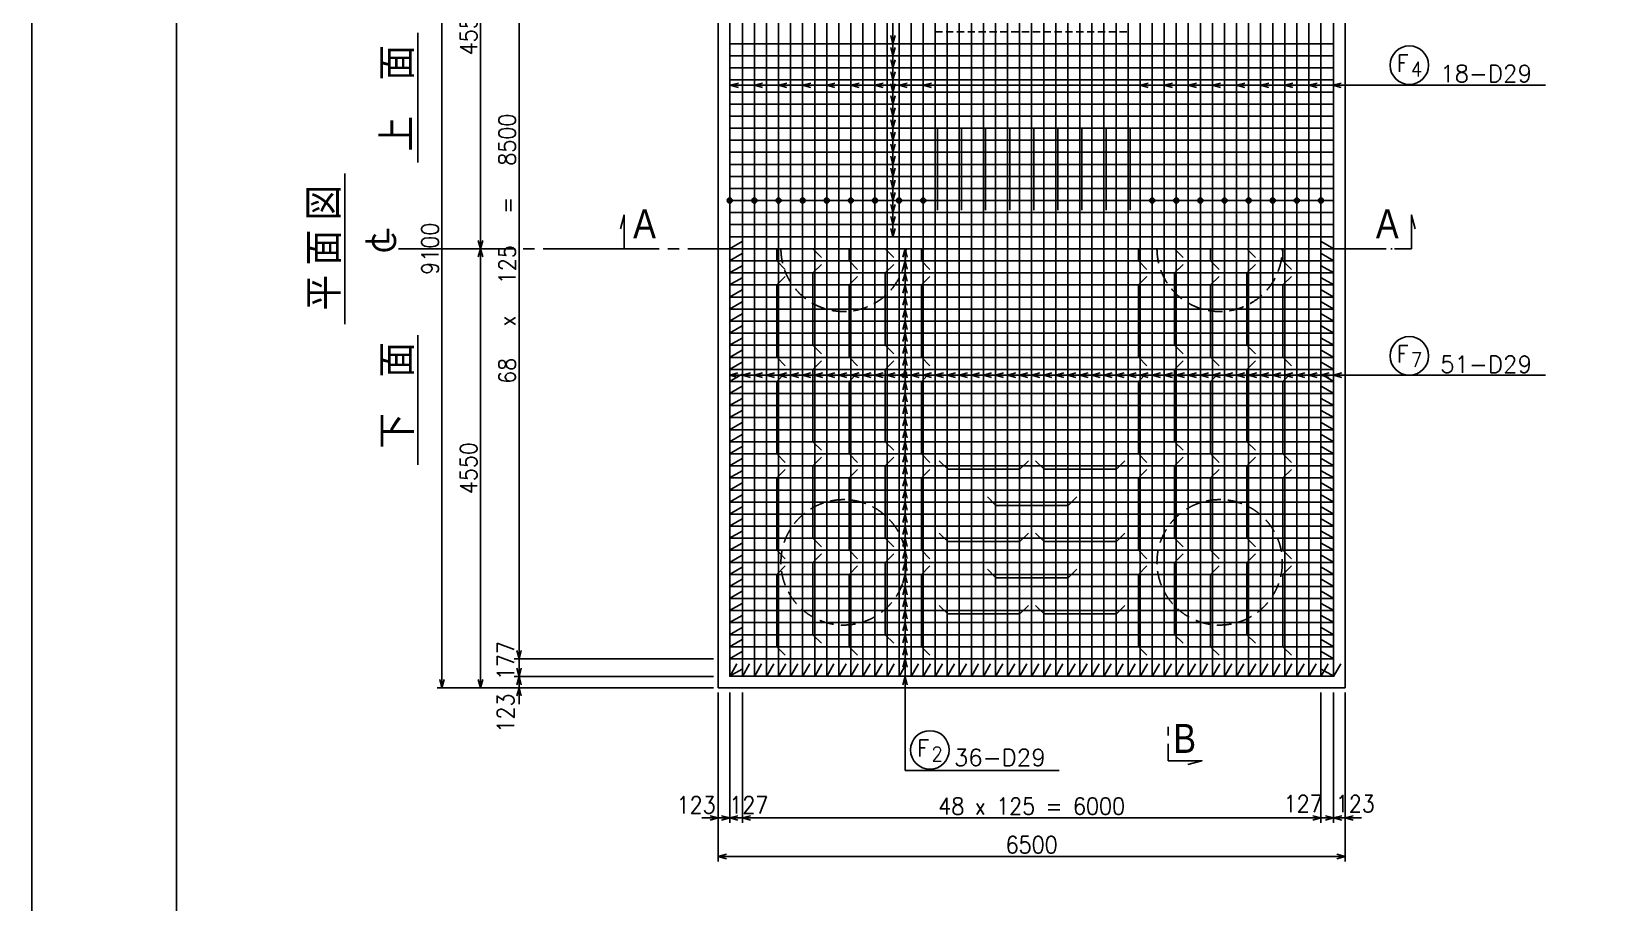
# Model space of a CAD drawing. Extents: x -859 to 41191, y 51716 to 81416.
# Drawn here: x -859 to 15574, y 64629 to 73653 of the extents above; entities that cross this region are included whole.
import ezdxf
from ezdxf.enums import TextEntityAlignment as Align

# ---------------------------------------------------------------- set-up
doc = ezdxf.new("R2010")
doc.units = 0
doc.header["$LTSCALE"] = 300
doc.header["$MEASUREMENT"] = 0
for name, pattern in [('DASHED2', [0.375, 0.25, -0.125]), ('HIDDEN', [0.375, 0.25, -0.125]), ('TEN1SEN1', [25, 20, -1.5, 2, -1.5])]:
    doc.linetypes.add(name, pattern=pattern)
doc.layers.get('0').update_dxf_attribs({"linetype": 'CONTINUOUS'})
doc.layers.get('DEFPOINTS').update_dxf_attribs({"linetype": 'CONTINUOUS'})
for name, color, linetype in [('丸ポチ', 2, 'CONTINUOUS'), ('基礎鉄筋横', 2, 'CONTINUOUS'), ('基礎鉄筋縦', 2, 'CONTINUOUS'), ('寸法', 1, 'CONTINUOUS'), ('引き出し横', 1, 'CONTINUOUS'), ('引き出し縦', 1, 'CONTINUOUS'), ('枠', 7, 'CONTINUOUS'), ('構造', 3, 'CONTINUOUS'), ('肋筋-1', 3, 'CONTINUOUS'), ('肋筋-2', 3, 'CONTINUOUS'), ('記号-1', 2, 'CONTINUOUS')]:
    doc.layers.add(name, color=color, linetype=linetype)
doc.styles.add('MS明朝', font='MS PMincho.ttf')
doc.styles.add('romans', font='ROMANS.shx', dxfattribs={"width": 0.9, "bigfont": 'EXTFONT.shx'})
doc.styles.get("Standard").update_dxf_attribs({"font": 'romans.shx', "bigfont": 'extfont.shx'})
doc.styles.add('ｽﾀｲﾙ1', font='ROMANS.shx', dxfattribs={"bigfont": 'EXTFONT.shx'})
doc.dimstyles.new('ST-50', dxfattribs={"dimscale": 50, "dimtxt": 3.5, "dimasz": 1.7, "dimexe": 1, "dimexo": 1, "dimgap": 1, "dimtad": 0, "dimdec": 0, "dimzin": 0, "dimdsep": 46, "dimtxsty": 'romans', "dimblk": 'OPEN30', "dimcen": 1, "dimdle": 3, "dimclrd": 1, "dimclre": 1, "dimclrt": 3, "dimaunit": 1, "dimadec": 0, "dimazin": 0, "dimtfac": 1, "dimtdec": 0, "dimtmove": 2, "dimatfit": 3, "dimldrblk": 'OPEN30', "dimfxl": 0, "dimtvp": 0.7, "dimtolj": 1, "dimtzin": 0, "dimarcsym": 0})
doc.dimstyles.new('矢', dxfattribs={"dimscale": 50, "dimtxt": 3.5, "dimasz": 1.7, "dimexe": 1, "dimexo": 0.7, "dimgap": 0.09, "dimtad": 0, "dimdec": 0, "dimzin": 0, "dimdsep": 46, "dimtxsty": 'romans', "dimblk": 'OPEN30', "dimcen": 1, "dimdle": 1, "dimclrd": 1, "dimclre": 1, "dimclrt": 3, "dimaunit": 1, "dimadec": 0, "dimazin": 0, "dimtfac": 1, "dimtdec": 0, "dimtix": 1, "dimtmove": 2, "dimatfit": 3, "dimldrblk": 'OPEN30', "dimfxl": 0, "dimtvp": 0.7, "dimtolj": 1, "dimtzin": 0, "dimarcsym": 0})

# ---------------------------------------------------------------- blocks, each defined once
blk = doc.blocks.new('_Open30')
at = {"color": 0, "lineweight": -2}
for p, q in [((-1, 0.27), (0, 0)), ((0, 0), (-1, -0.27)), ((0, 0), (-1, 0))]:
    blk.add_line(p, q, dxfattribs=at)
blk = doc.blocks.new('*D21')
at = {"layer": 'DEFPOINTS', "color": 0, "linetype": 'Continuous'}
for p in [(4195, 75653), (6261, 75653), (6261, 67153)]:
    blk.add_point(p, dxfattribs=at)
at = {"layer": '寸法', "color": 1, "linetype": 'Continuous', "lineweight": -2}
for p, q in [((6211, 75653), (4145, 75653)), ((4195, 67238), (4195, 75568)), ((6211, 67153), (4145, 67153))]:
    blk.add_line(p, q, dxfattribs=at)
at = {"layer": '寸法', "color": 1, "linetype": 'Continuous', "lineweight": -2, "xscale": 85, "yscale": 85, "zscale": 85}
for p, rotation in [((4195, 75653), 90), ((4195, 67153), 270)]:
    blk.add_blockref('_Open30', p, dxfattribs=dict(at, rotation=rotation))
at = {"layer": '寸法', "color": 3, "linetype": 'Continuous', "insert": (4072, 71403), "char_height": 175, "attachment_point": 5, "rotation": 90, "style": 'romans'}
blk.add_mtext('\\A1;68   x   125   =   8500', dxfattribs=at)
blk = doc.blocks.new('*D20')
at = {"layer": 'DEFPOINTS', "color": 0, "linetype": 'Continuous'}
for p in [(3795, 75953), (6261, 75953), (3795, 71403)]:
    blk.add_point(p, dxfattribs=at)
at = {"layer": '寸法', "color": 1, "linetype": 'Continuous', "lineweight": -2}
for p, q in [((6211, 75953), (3745, 75953)), ((3795, 71488), (3795, 75868))]:
    blk.add_line(p, q, dxfattribs=at)
at = {"layer": '寸法', "color": 1, "linetype": 'Continuous', "lineweight": -2, "xscale": 85, "yscale": 85, "zscale": 85}
for p, rotation in [((3795, 75953), 90), ((3795, 71403), 270)]:
    blk.add_blockref('_Open30', p, dxfattribs=dict(at, rotation=rotation))
at = {"layer": '寸法', "color": 3, "linetype": 'Continuous', "insert": (3672, 73678), "char_height": 175, "attachment_point": 5, "rotation": 90, "style": 'romans'}
blk.add_mtext('\\A1;4550', dxfattribs=at)
blk = doc.blocks.new('*D23')
at = {"layer": 'DEFPOINTS', "color": 0, "linetype": 'Continuous'}
for p in [(4195, 67153), (6211, 67153), (6211, 66969)]:
    blk.add_point(p, dxfattribs=at)
at = {"layer": '寸法', "color": 1, "linetype": 'Continuous', "lineweight": -2}
for p, q in [((4195, 67238), (4195, 67323)), ((6161, 67153), (4145, 67153)), ((4195, 66969), (4195, 67153)), ((6161, 66969), (4145, 66969)), ((4195, 66884), (4195, 66799))]:
    blk.add_line(p, q, dxfattribs=at)
at = {"layer": '寸法', "color": 1, "linetype": 'Continuous', "lineweight": -2, "xscale": 85, "yscale": 85, "zscale": 85}
for p, rotation in [((4195, 67153), 270), ((4195, 66969), 90)]:
    blk.add_blockref('_Open30', p, dxfattribs=dict(at, rotation=rotation))
at = {"layer": '寸法', "color": 3, "linetype": 'Continuous', "insert": (4055, 67134), "char_height": 175, "attachment_point": 5, "rotation": 90, "style": 'romans'}
blk.add_mtext('\\A1;177', dxfattribs=at)
blk = doc.blocks.new('*D22')
at = {"layer": 'DEFPOINTS', "color": 0, "linetype": 'Continuous'}
for p in [(4195, 66969), (6261, 66969), (6261, 66853)]:
    blk.add_point(p, dxfattribs=at)
at = {"layer": '寸法', "color": 1, "linetype": 'Continuous', "lineweight": -2}
for p, q in [((4195, 67054), (4195, 67139)), ((6211, 66969), (4145, 66969)), ((4195, 66853), (4195, 66969)), ((6211, 66853), (4145, 66853)), ((4195, 66768), (4195, 66683))]:
    blk.add_line(p, q, dxfattribs=at)
at = {"layer": '寸法', "color": 1, "linetype": 'Continuous', "lineweight": -2, "xscale": 85, "yscale": 85, "zscale": 85}
for p, rotation in [((4195, 66969), 270), ((4195, 66853), 90)]:
    blk.add_blockref('_Open30', p, dxfattribs=dict(at, rotation=rotation))
at = {"layer": '寸法', "color": 3, "linetype": 'Continuous', "insert": (4055, 66590), "char_height": 175, "attachment_point": 5, "rotation": 90, "style": 'romans'}
blk.add_mtext('\\A1;123', dxfattribs=at)
blk = doc.blocks.new('*D31')
at = {"layer": 'DEFPOINTS', "color": 0, "linetype": 'Continuous'}
for p in [(3395, 75953), (6261, 75953), (6261, 66853)]:
    blk.add_point(p, dxfattribs=at)
at = {"layer": '寸法', "color": 1, "linetype": 'Continuous', "lineweight": -2}
for p, q in [((6211, 75953), (3345, 75953)), ((3395, 66938), (3395, 75868)), ((6211, 66853), (3345, 66853))]:
    blk.add_line(p, q, dxfattribs=at)
at = {"layer": '寸法', "color": 1, "linetype": 'Continuous', "lineweight": -2, "xscale": 85, "yscale": 85, "zscale": 85}
for p, rotation in [((3395, 75953), 90), ((3395, 66853), 270)]:
    blk.add_blockref('_Open30', p, dxfattribs=dict(at, rotation=rotation))
at = {"layer": '寸法', "color": 3, "linetype": 'Continuous', "insert": (3272, 71403), "char_height": 175, "attachment_point": 5, "rotation": 90, "style": 'romans'}
blk.add_mtext('\\A1;9100', dxfattribs=at)
blk = doc.blocks.new('*D32')
at = {"layer": 'DEFPOINTS', "color": 0, "linetype": 'Continuous'}
for p in [(3795, 71403), (3795, 66853), (6261, 66853)]:
    blk.add_point(p, dxfattribs=at)
at = {"layer": '寸法', "color": 1, "linetype": 'Continuous', "lineweight": -2}
for p, q in [((3795, 71318), (3795, 66938)), ((6211, 66853), (3745, 66853))]:
    blk.add_line(p, q, dxfattribs=at)
at = {"layer": '寸法', "color": 1, "linetype": 'Continuous', "lineweight": -2, "xscale": 85, "yscale": 85, "zscale": 85}
for p, rotation in [((3795, 71403), 90), ((3795, 66853), 270)]:
    blk.add_blockref('_Open30', p, dxfattribs=dict(at, rotation=rotation))
at = {"layer": '寸法', "color": 3, "linetype": 'Continuous', "insert": (3672, 69128), "char_height": 175, "attachment_point": 5, "rotation": 90, "style": 'romans'}
blk.add_mtext('\\A1;4550', dxfattribs=at)
blk = doc.blocks.new('*D34')
at = {"layer": 'DEFPOINTS', "color": 0, "linetype": 'Continuous'}
for p in [(6261, 66853), (12761, 66853), (12761, 65103)]:
    blk.add_point(p, dxfattribs=at)
at = {"layer": '寸法', "color": 1, "linetype": 'Continuous', "lineweight": -2}
for p, q in [((6261, 66803), (6261, 65053)), ((12761, 66803), (12761, 65053)), ((6346, 65103), (12676, 65103))]:
    blk.add_line(p, q, dxfattribs=at)
at = {"layer": '寸法', "color": 1, "linetype": 'Continuous', "lineweight": -2, "xscale": 85, "yscale": 85, "zscale": 85, "rotation": 180}
blk.add_blockref('_Open30', (6261, 65103), dxfattribs=at)
at = {"layer": '寸法', "color": 1, "linetype": 'Continuous', "lineweight": -2, "xscale": 85, "yscale": 85, "zscale": 85}
blk.add_blockref('_Open30', (12761, 65103), dxfattribs=at)
at = {"layer": '寸法', "color": 3, "linetype": 'Continuous', "insert": (9511, 65225), "char_height": 175, "attachment_point": 5, "style": 'romans'}
blk.add_mtext('\\A1;6500', dxfattribs=at)
blk = doc.blocks.new('*D33')
at = {"layer": 'DEFPOINTS', "color": 0, "linetype": 'Continuous'}
for p in [(6511, 66853), (12511, 66853), (12511, 65503)]:
    blk.add_point(p, dxfattribs=at)
at = {"layer": '寸法', "color": 1, "linetype": 'Continuous', "lineweight": -2}
for p, q in [((6511, 66803), (6511, 65453)), ((12511, 66803), (12511, 65453)), ((6596, 65503), (12426, 65503))]:
    blk.add_line(p, q, dxfattribs=at)
at = {"layer": '寸法', "color": 1, "linetype": 'Continuous', "lineweight": -2, "xscale": 85, "yscale": 85, "zscale": 85, "rotation": 180}
blk.add_blockref('_Open30', (6511, 65503), dxfattribs=at)
at = {"layer": '寸法', "color": 1, "linetype": 'Continuous', "lineweight": -2, "xscale": 85, "yscale": 85, "zscale": 85}
blk.add_blockref('_Open30', (12511, 65503), dxfattribs=at)
at = {"layer": '寸法', "color": 3, "linetype": 'Continuous', "insert": (9511, 65625), "char_height": 175, "attachment_point": 5, "style": 'romans'}
blk.add_mtext('\\A1;48 x 125 = 6000', dxfattribs=at)
blk = doc.blocks.new('*D36')
at = {"layer": 'DEFPOINTS', "color": 0, "linetype": 'Continuous'}
for p in [(6261, 66853), (6380, 66853), (6380, 65503)]:
    blk.add_point(p, dxfattribs=at)
at = {"layer": '寸法', "color": 1, "linetype": 'Continuous', "lineweight": -2}
for p, q in [((6261, 66803), (6261, 65453)), ((6380, 66803), (6380, 65453)), ((6176, 65503), (6091, 65503)), ((6261, 65503), (6380, 65503)), ((6465, 65503), (6550, 65503))]:
    blk.add_line(p, q, dxfattribs=at)
at = {"layer": '寸法', "color": 1, "linetype": 'Continuous', "lineweight": -2, "xscale": 85, "yscale": 85, "zscale": 85}
blk.add_blockref('_Open30', (6261, 65503), dxfattribs=at)
at = {"layer": '寸法', "color": 1, "linetype": 'Continuous', "lineweight": -2, "xscale": 85, "yscale": 85, "zscale": 85, "rotation": 180}
blk.add_blockref('_Open30', (6380, 65503), dxfattribs=at)
at = {"layer": '寸法', "color": 3, "linetype": 'Continuous', "insert": (6031, 65638), "char_height": 175, "attachment_point": 5, "style": 'romans'}
blk.add_mtext('\\A1;123', dxfattribs=at)
blk = doc.blocks.new('*D35')
at = {"layer": 'DEFPOINTS', "color": 0, "linetype": 'Continuous'}
for p in [(6380, 66853), (6511, 66853), (6511, 65503)]:
    blk.add_point(p, dxfattribs=at)
at = {"layer": '寸法', "color": 1, "linetype": 'Continuous', "lineweight": -2}
for p, q in [((6380, 66803), (6380, 65453)), ((6511, 66803), (6511, 65453)), ((6295, 65503), (6210, 65503)), ((6380, 65503), (6511, 65503)), ((6596, 65503), (6681, 65503))]:
    blk.add_line(p, q, dxfattribs=at)
at = {"layer": '寸法', "color": 1, "linetype": 'Continuous', "lineweight": -2, "xscale": 85, "yscale": 85, "zscale": 85}
blk.add_blockref('_Open30', (6380, 65503), dxfattribs=at)
at = {"layer": '寸法', "color": 1, "linetype": 'Continuous', "lineweight": -2, "xscale": 85, "yscale": 85, "zscale": 85, "rotation": 180}
blk.add_blockref('_Open30', (6511, 65503), dxfattribs=at)
at = {"layer": '寸法', "color": 3, "linetype": 'Continuous', "insert": (6578, 65638), "char_height": 175, "attachment_point": 5, "style": 'romans'}
blk.add_mtext('\\A1;127', dxfattribs=at)
blk = doc.blocks.new('*D38')
at = {"layer": 'DEFPOINTS', "color": 0, "linetype": 'Continuous'}
for p in [(12511, 66853), (12642, 66853), (12642, 65503)]:
    blk.add_point(p, dxfattribs=at)
at = {"layer": '寸法', "color": 1, "linetype": 'Continuous', "lineweight": -2}
for p, q in [((12511, 66803), (12511, 65453)), ((12642, 66803), (12642, 65453)), ((12426, 65503), (12341, 65503)), ((12511, 65503), (12642, 65503)), ((12727, 65503), (12812, 65503))]:
    blk.add_line(p, q, dxfattribs=at)
at = {"layer": '寸法', "color": 1, "linetype": 'Continuous', "lineweight": -2, "xscale": 85, "yscale": 85, "zscale": 85}
blk.add_blockref('_Open30', (12511, 65503), dxfattribs=at)
at = {"layer": '寸法', "color": 1, "linetype": 'Continuous', "lineweight": -2, "xscale": 85, "yscale": 85, "zscale": 85, "rotation": 180}
blk.add_blockref('_Open30', (12642, 65503), dxfattribs=at)
at = {"layer": '寸法', "color": 3, "linetype": 'Continuous', "insert": (12327, 65650), "char_height": 175, "attachment_point": 5, "style": 'romans'}
blk.add_mtext('\\A1;127', dxfattribs=at)
blk = doc.blocks.new('*D37')
at = {"layer": 'DEFPOINTS', "color": 0, "linetype": 'Continuous'}
for p in [(12642, 66853), (12761, 66853), (12761, 65503)]:
    blk.add_point(p, dxfattribs=at)
at = {"layer": '寸法', "color": 1, "linetype": 'Continuous', "lineweight": -2}
for p, q in [((12642, 66803), (12642, 65453)), ((12761, 66803), (12761, 65453)), ((12557, 65503), (12472, 65503)), ((12642, 65503), (12761, 65503)), ((12846, 65503), (12931, 65503))]:
    blk.add_line(p, q, dxfattribs=at)
at = {"layer": '寸法', "color": 1, "linetype": 'Continuous', "lineweight": -2, "xscale": 85, "yscale": 85, "zscale": 85}
blk.add_blockref('_Open30', (12642, 65503), dxfattribs=at)
at = {"layer": '寸法', "color": 1, "linetype": 'Continuous', "lineweight": -2, "xscale": 85, "yscale": 85, "zscale": 85, "rotation": 180}
blk.add_blockref('_Open30', (12761, 65503), dxfattribs=at)
at = {"layer": '寸法', "color": 3, "linetype": 'Continuous', "insert": (12867, 65650), "char_height": 175, "attachment_point": 5, "style": 'romans'}
blk.add_mtext('\\A1;123', dxfattribs=at)

msp = doc.modelspace()

# ---------------------------------------------------------------- linework, layer by layer
at = {"layer": '丸ポチ', "linetype": 'Continuous'}
for centre, radius in [((6379.9, 71902.5), 26), ((6379.9, 71902.5), 13), ((6635.9, 71902.5), 26), ((6635.9, 71902.5), 13), ((6885.9, 71902.5), 26), ((6885.9, 71902.5), 13), ((7135.9, 71902.5), 26), ((7135.9, 71902.5), 13), ((7385.9, 71902.5), 26), ((7385.9, 71902.5), 13), ((7635.9, 71902.5), 26), ((7635.9, 71902.5), 13), ((7885.9, 71902.5), 26), ((7885.9, 71902.5), 13), ((8135.9, 71902.5), 26), ((8135.9, 71902.5), 13), ((8385.9, 71902.5), 26), ((8385.9, 71902.5), 13), ((10760.9, 71902.5), 26), ((10760.9, 71902.5), 13), ((11010.9, 71902.5), 26), ((11010.9, 71902.5), 13), ((11260.9, 71902.5), 26), ((11260.9, 71902.5), 13), ((11510.9, 71902.5), 26), ((11510.9, 71902.5), 13), ((11760.9, 71902.5), 26), ((11760.9, 71902.5), 13), ((12010.9, 71902.5), 26), ((12010.9, 71902.5), 13), ((12260.9, 71902.5), 26), ((12260.9, 71902.5), 13), ((12510.9, 71902.5), 26), ((12510.9, 71902.5), 13)]:
    msp.add_circle(centre, radius, dxfattribs=at)
at = {"layer": '基礎鉄筋横', "linetype": 'Continuous'}
for p, q in [((6373.6, 73527.7), (12644, 73527.7)), ((6373.6, 73402.7), (12644, 73402.7)), ((6373.6, 73277.7), (12644, 73277.7)), ((6373.6, 73152.7), (12644, 73152.7)), ((6373.6, 73027.7), (12644, 73027.7)), ((6373.6, 72902.7), (12644, 72902.7)), ((6373.6, 72777.7), (12644, 72777.7)), ((6373.6, 72652.7), (12644, 72652.7)), ((6373.6, 72527.7), (12644, 72527.7)), ((6373.6, 72402.7), (12644, 72402.7)), ((6373.6, 72277.7), (12644, 72277.7)), ((6373.6, 72152.7), (12644, 72152.7)), ((6373.6, 72027.7), (12644, 72027.7)), ((6373.6, 71902.7), (12644, 71902.7)), ((6373.6, 71777.7), (12644, 71777.7)), ((6373.6, 71652.7), (12644, 71652.7)), ((6373.6, 71527.7), (12644, 71527.7)), ((6377.7, 71402.3), (6507.6, 71477.3)), ((6377.7, 71402.3), (12644, 71402.3)), ((6377.7, 71277.3), (6507.6, 71352.3)), ((12644, 71402.3), (12514.1, 71477.3)), ((12644, 71277.3), (12514.1, 71352.3)), ((6377.7, 71277.3), (12644, 71277.3)), ((6377.7, 71152.3), (6507.6, 71227.3)), ((12644, 71152.3), (12514.1, 71227.3)), ((6377.7, 71152.3), (12644, 71152.3)), ((6377.7, 71027.3), (6507.6, 71102.3)), ((6377.7, 71027.3), (12644, 71027.3)), ((12644, 71027.3), (12514.1, 71102.3)), ((6377.7, 70902.3), (6507.6, 70977.3)), ((6377.7, 70902.3), (12644, 70902.3)), ((6377.7, 70777.3), (6507.6, 70852.3)), ((12644, 70902.3), (12514.1, 70977.3)), ((12644, 70777.3), (12514.1, 70852.3)), ((6377.7, 70777.3), (12644, 70777.3)), ((6377.7, 70652.3), (6507.6, 70727.3)), ((12644, 70652.3), (12514.1, 70727.3)), ((6377.7, 70652.3), (12644, 70652.3)), ((6377.7, 70527.3), (6507.6, 70602.3)), ((6377.7, 70527.3), (12644, 70527.3)), ((12644, 70527.3), (12514.1, 70602.3)), ((6377.7, 70402.3), (6507.6, 70477.3)), ((6377.7, 70402.3), (12644, 70402.3)), ((6377.7, 70277.3), (6507.6, 70352.3)), ((12644, 70402.3), (12514.1, 70477.3)), ((12644, 70277.3), (12514.1, 70352.3)), ((6377.7, 70277.3), (12644, 70277.3)), ((6377.7, 70152.3), (6507.6, 70227.3)), ((12644, 70152.3), (12514.1, 70227.3)), ((6377.7, 70152.3), (12644, 70152.3)), ((6377.7, 70027.3), (6507.6, 70102.3)), ((6377.7, 70027.3), (12644, 70027.3)), ((12644, 70027.3), (12514.1, 70102.3)), ((6377.7, 69902.3), (6507.6, 69977.3)), ((6377.7, 69902.3), (12644, 69902.3)), ((6377.7, 69777.3), (6507.6, 69852.3)), ((12644, 69902.3), (12514.1, 69977.3)), ((12644, 69777.3), (12514.1, 69852.3)), ((6377.7, 69777.3), (12644, 69777.3)), ((6377.7, 69652.3), (6507.6, 69727.3)), ((12644, 69652.3), (12514.1, 69727.3)), ((6377.7, 69652.3), (12644, 69652.3)), ((6377.7, 69527.3), (6507.6, 69602.3)), ((6377.7, 69527.3), (12644, 69527.3)), ((12644, 69527.3), (12514.1, 69602.3)), ((6377.7, 69402.3), (6507.6, 69477.3)), ((6377.7, 69402.3), (12644, 69402.3)), ((6377.7, 69277.3), (6507.6, 69352.3)), ((12644, 69402.3), (12514.1, 69477.3)), ((12644, 69277.3), (12514.1, 69352.3)), ((6377.7, 69277.3), (12644, 69277.3)), ((6377.7, 69152.3), (6507.6, 69227.3)), ((12644, 69152.3), (12514.1, 69227.3)), ((6377.7, 69152.3), (12644, 69152.3)), ((6377.7, 69027.3), (6507.6, 69102.3)), ((6377.7, 69027.3), (12644, 69027.3)), ((12644, 69027.3), (12514.1, 69102.3)), ((6377.7, 68902.3), (6507.6, 68977.3)), ((6377.7, 68902.3), (12644, 68902.3)), ((12644, 68902.3), (12514.1, 68977.3)), ((6377.7, 68777.3), (6507.6, 68852.3)), ((6377.7, 68777.3), (12644, 68777.3)), ((6377.7, 68652.3), (6507.6, 68727.3)), ((12644, 68777.3), (12514.1, 68852.3)), ((12644, 68652.3), (12514.1, 68727.3)), ((6377.7, 68652.3), (12644, 68652.3)), ((6377.7, 68527.3), (6507.6, 68602.3)), ((12644, 68527.3), (12514.1, 68602.3)), ((6377.7, 68527.3), (12644, 68527.3)), ((6377.7, 68402.3), (6507.6, 68477.3)), ((6377.7, 68402.3), (12644, 68402.3)), ((12644, 68402.3), (12514.1, 68477.3)), ((6377.7, 68277.3), (6507.6, 68352.3)), ((6377.7, 68277.3), (12644, 68277.3)), ((6377.7, 68152.3), (6507.6, 68227.3)), ((12644, 68277.3), (12514.1, 68352.3)), ((12644, 68152.3), (12514.1, 68227.3)), ((6377.7, 68152.3), (12644, 68152.3)), ((6377.7, 68027.3), (6507.6, 68102.3)), ((12644, 68027.3), (12514.1, 68102.3)), ((6377.7, 68027.3), (12644, 68027.3)), ((6377.7, 67902.3), (6507.6, 67977.3)), ((6377.7, 67902.3), (12644, 67902.3)), ((12644, 67902.3), (12514.1, 67977.3)), ((6377.7, 67777.3), (6507.6, 67852.3)), ((6377.7, 67777.3), (12644, 67777.3)), ((6377.7, 67652.3), (6507.6, 67727.3)), ((12644, 67777.3), (12514.1, 67852.3)), ((12644, 67652.3), (12514.1, 67727.3)), ((6377.7, 67652.3), (12644, 67652.3)), ((6377.7, 67527.3), (6507.6, 67602.3)), ((12644, 67527.3), (12514.1, 67602.3)), ((6377.7, 67527.3), (12644, 67527.3)), ((6377.7, 67402.3), (6507.6, 67477.3)), ((6377.7, 67402.3), (12644, 67402.3)), ((12644, 67402.3), (12514.1, 67477.3)), ((6377.7, 67277.3), (6507.6, 67352.3)), ((6377.7, 67277.3), (12644, 67277.3)), ((6377.7, 67152.3), (6507.6, 67227.3)), ((12644, 67277.3), (12514.1, 67352.3)), ((12644, 67152.3), (12514.1, 67227.3)), ((6377.7, 67152.3), (12644, 67152.3)), ((6377.7, 66971.3), (6507.6, 67046.3)), ((6377.7, 66971.3), (12644, 66971.3)), ((12644, 66971.3), (12514.1, 67046.3))]:
    msp.add_line(p, q, dxfattribs=at)
at = {"layer": '基礎鉄筋縦', "linetype": 'Continuous'}
for p, q in [((6379.7, 66969.3), (6379.7, 75839.7)), ((6510.7, 66969.3), (6510.7, 75839.7)), ((6635.7, 66969.3), (6635.7, 75839.7)), ((6760.7, 66969.3), (6760.7, 75839.7)), ((6885.7, 66969.3), (6885.7, 75839.7)), ((7010.7, 66969.3), (7010.7, 75839.7)), ((7135.7, 66969.3), (7135.7, 75839.7)), ((7260.7, 66969.3), (7260.7, 75839.7)), ((7385.7, 66969.3), (7385.7, 75839.7)), ((7510.7, 66969.3), (7510.7, 75839.7)), ((7635.7, 66969.3), (7635.7, 75839.7)), ((7760.7, 66969.3), (7760.7, 75839.7)), ((7885.7, 66969.3), (7885.7, 75839.7)), ((8010.7, 66969.3), (8010.7, 75839.7)), ((8135.7, 66969.3), (8135.7, 75839.7)), ((8260.7, 66969.3), (8260.7, 75839.7)), ((8385.7, 66969.3), (8385.7, 75839.7)), ((8510.7, 66969.3), (8510.7, 75839.7)), ((8635.7, 66969.3), (8635.7, 75839.7)), ((8760.7, 66969.3), (8760.7, 75839.7)), ((8885.7, 66969.3), (8885.7, 75839.7)), ((9010.7, 66969.3), (9010.7, 75839.7)), ((9135.7, 66969.3), (9135.7, 75839.7)), ((9260.7, 66969.3), (9260.7, 75839.7)), ((9385.7, 66969.3), (9385.7, 75839.7)), ((9510.7, 66969.3), (9510.7, 75839.7)), ((9635.7, 66969.3), (9635.7, 75839.7)), ((9760.7, 66969.3), (9760.7, 75839.7)), ((9885.7, 66969.3), (9885.7, 75839.7)), ((10010.7, 66969.3), (10010.7, 75839.7)), ((10135.7, 66969.3), (10135.7, 75839.7)), ((10260.7, 66969.3), (10260.7, 75839.7)), ((10385.7, 66969.3), (10385.7, 75839.7)), ((10510.7, 66969.3), (10510.7, 75839.7)), ((10635.7, 66969.3), (10635.7, 75839.7)), ((10760.7, 66969.3), (10760.7, 75839.7)), ((10885.7, 66969.3), (10885.7, 75839.7)), ((11010.7, 66969.3), (11010.7, 75839.7)), ((11135.7, 66969.3), (11135.7, 75839.7)), ((11260.7, 66969.3), (11260.7, 75839.7)), ((11385.7, 66969.3), (11385.7, 75839.7)), ((11510.7, 66969.3), (11510.7, 75839.7)), ((11635.7, 66969.3), (11635.7, 75839.7)), ((11760.7, 66969.3), (11760.7, 75839.7)), ((11885.7, 66969.3), (11885.7, 75839.7)), ((12010.7, 66969.3), (12010.7, 75839.7)), ((12135.7, 66969.3), (12135.7, 75839.7)), ((12260.7, 66969.3), (12260.7, 75839.7)), ((12385.7, 66969.3), (12385.7, 75839.7)), ((12510.7, 66969.3), (12510.7, 75839.7)), ((12641.7, 66969.3), (12641.7, 75839.7)), ((8532.9, 71802.6), (8532.9, 72652.6)), ((8782.9, 71802.6), (8782.9, 72652.6)), ((9032.9, 71802.6), (9032.9, 72652.6)), ((9282.9, 71802.6), (9282.9, 72652.6)), ((9532.9, 71802.6), (9532.9, 72652.6)), ((9782.9, 71802.6), (9782.9, 72652.6)), ((10032.9, 71802.6), (10032.9, 72652.6)), ((10282.9, 71802.6), (10282.9, 72652.6)), ((10532.9, 71802.6), (10532.9, 72652.6)), ((6379.7, 66969.3), (6454.7, 67099.2)), ((6510.7, 66969.3), (6585.7, 67099.2)), ((6635.7, 66969.3), (6710.7, 67099.2)), ((6760.7, 66969.3), (6835.7, 67099.2)), ((6885.7, 66969.3), (6960.7, 67099.2)), ((7010.7, 66969.3), (7085.7, 67099.2)), ((7135.7, 66969.3), (7210.7, 67099.2)), ((7260.7, 66969.3), (7335.7, 67099.2)), ((7385.7, 66969.3), (7460.7, 67099.2)), ((7510.7, 66969.3), (7585.7, 67099.2)), ((7635.7, 66969.3), (7710.7, 67099.2)), ((7760.7, 66969.3), (7835.7, 67099.2)), ((7885.7, 66969.3), (7960.7, 67099.2)), ((8010.7, 66969.3), (8085.7, 67099.2)), ((8135.7, 66969.3), (8210.7, 67099.2)), ((8260.7, 66969.3), (8335.7, 67099.2)), ((8385.7, 66969.3), (8460.7, 67099.2)), ((8510.7, 66969.3), (8585.7, 67099.2)), ((8635.7, 66969.3), (8710.7, 67099.2)), ((8760.7, 66969.3), (8835.7, 67099.2)), ((8885.7, 66969.3), (8960.7, 67099.2)), ((9010.7, 66969.3), (9085.7, 67099.2)), ((9135.7, 66969.3), (9210.7, 67099.2)), ((9260.7, 66969.3), (9335.7, 67099.2)), ((9385.7, 66969.3), (9460.7, 67099.2)), ((9510.7, 66969.3), (9585.7, 67099.2)), ((9635.7, 66969.3), (9710.7, 67099.2)), ((9760.7, 66969.3), (9835.7, 67099.2)), ((9885.7, 66969.3), (9960.7, 67099.2)), ((10010.7, 66969.3), (10085.7, 67099.2)), ((10135.7, 66969.3), (10210.7, 67099.2)), ((10260.7, 66969.3), (10335.7, 67099.2)), ((10385.7, 66969.3), (10460.7, 67099.2)), ((10510.7, 66969.3), (10585.7, 67099.2)), ((10635.7, 66969.3), (10710.7, 67099.2)), ((10760.7, 66969.3), (10835.7, 67099.2)), ((10885.7, 66969.3), (10960.7, 67099.2)), ((11010.7, 66969.3), (11085.7, 67099.2)), ((11135.7, 66969.3), (11210.7, 67099.2)), ((11260.7, 66969.3), (11335.7, 67099.2)), ((11385.7, 66969.3), (11460.7, 67099.2)), ((11510.7, 66969.3), (11585.7, 67099.2)), ((11635.7, 66969.3), (11710.7, 67099.2)), ((11760.7, 66969.3), (11835.7, 67099.2)), ((11885.7, 66969.3), (11960.7, 67099.2)), ((12010.7, 66969.3), (12085.7, 67099.2)), ((12135.7, 66969.3), (12210.7, 67099.2)), ((12260.7, 66969.3), (12335.7, 67099.2)), ((12385.7, 66969.3), (12460.7, 67099.2)), ((12510.7, 66969.3), (12585.7, 67099.2)), ((12641.7, 66969.3), (12716.7, 67099.2))]:
    msp.add_line(p, q, dxfattribs=at)
at = {"layer": '引き出し横', "linetype": 'Continuous', "flags": 128}
for points in [[(6379.7, 73097.1), (14840.7, 73097.1)], [(6379.7, 70092.4), (14840.7, 70092.4)]]:
    msp.add_lwpolyline(points, dxfattribs=at)
at = {"layer": '引き出し横', "color": 1, "linetype": 'Continuous'}
for centre in [(13427.6, 73305.6), (13427.6, 70292.4)]:
    msp.add_circle(centre, 200, dxfattribs=at)
at = {"layer": '引き出し縦', "linetype": 'Continuous', "flags": 128}
for points in [[(8072.6, 71527.7), (8072.6, 76424.2)], [(8197.7, 65995.1), (8197.7, 71277.3)], [(8197.7, 65995.1), (9797.7, 65995.1)]]:
    msp.add_lwpolyline(points, dxfattribs=at)
at = {"layer": '引き出し縦', "linetype": 'Continuous'}
msp.add_circle((8455.5, 66207.6), 200, dxfattribs=at)
at = {"layer": '枠', "color": 1, "linetype": 'Continuous', "flags": 128}
msp.add_lwpolyline([(-859.4, 81415.6), (-859.4, 51715.6), (41190.6, 51715.6), (41190.6, 81415.6), (-859.4, 81415.6)], dxfattribs=at)
at = {"layer": '枠', "color": 2, "linetype": 'Continuous', "flags": 128}
msp.add_lwpolyline([(640.6, 52715.6), (640.6, 80415.6), (40190.6, 80415.6), (40190.6, 52715.6), (640.6, 52715.6)], dxfattribs=at)
at = {"layer": '構造', "linetype": 'DASHED2'}
for p, q in [((8510.6, 71402.6), (8510.6, 73652.6)), ((8510.6, 73652.6), (10510.6, 73652.6)), ((10510.6, 73652.6), (10510.6, 71402.6))]:
    msp.add_line(p, q, dxfattribs=at)
at = {"layer": '構造', "color": 1, "linetype": 'TEN1SEN1', "ltscale": 0.2}
msp.add_line((2946.3, 71402.6), (13249, 71402.6), dxfattribs=at)
at = {"layer": '構造', "linetype": 'Continuous'}
msp.add_lwpolyline([(6260.6, 75952.5), (12760.6, 75952.5), (12760.6, 66852.5), (6260.6, 66852.5)], close=True, dxfattribs=at)
at = {"layer": '構造', "linetype": 'HIDDEN', "ltscale": 2}
for centre in [(7560.6, 68152.5), (11460.6, 68152.5)]:
    msp.add_circle(centre, 650, dxfattribs=at)
for centre in [(7560.6, 71402.5), (11460.6, 71402.5)]:
    msp.add_arc(centre, 650, 179.99512, 0.00488, dxfattribs=at)
at = {"layer": '肋筋-1', "linetype": 'Continuous'}
for points in [[(6867.3, 71402.6), (6867.3, 71277.5), (6956.1, 71188.8)], [(7617.3, 71402.6), (7617.3, 71277.5), (7706.1, 71188.8)], [(8367.3, 71402.6), (8367.3, 71277.5), (8456.1, 71188.8)], [(10617.3, 71402.6), (10617.3, 71277.5), (10706.1, 71188.8)], [(11367.3, 71402.6), (11367.3, 71277.5), (11456.1, 71188.8)], [(12117.3, 71402.6), (12117.3, 71277.5), (12206.1, 71188.8)], [(6956.1, 71116.1), (6867.3, 71027.3), (6867.3, 70277.5), (6956.1, 70188.8)], [(7706.1, 71116.1), (7617.3, 71027.3), (7617.3, 70277.5), (7706.1, 70188.8)], [(8456.1, 71116.1), (8367.3, 71027.3), (8367.3, 70277.5), (8456.1, 70188.8)], [(10706.1, 71116.1), (10617.3, 71027.3), (10617.3, 70277.5), (10706.1, 70188.8)], [(11456.1, 71116.1), (11367.3, 71027.3), (11367.3, 70277.5), (11456.1, 70188.8)], [(12206.1, 71116.1), (12117.3, 71027.3), (12117.3, 70277.5), (12206.1, 70188.8)], [(6956.1, 70116.1), (6867.3, 70027.3), (6867.3, 69277.5), (6956.1, 69188.8)], [(7706.1, 70116.1), (7617.3, 70027.3), (7617.3, 69277.5), (7706.1, 69188.8)], [(8456.1, 70116.1), (8367.3, 70027.3), (8367.3, 69277.5), (8456.1, 69188.8)], [(10706.1, 70116.1), (10617.3, 70027.3), (10617.3, 69277.5), (10706.1, 69188.8)], [(11456.1, 70116.1), (11367.3, 70027.3), (11367.3, 69277.5), (11456.1, 69188.8)], [(12206.1, 70116.1), (12117.3, 70027.3), (12117.3, 69277.5), (12206.1, 69188.8)], [(8551.4, 69206), (8640.1, 69117.2), (9389.9, 69117.2), (9478.7, 69206)], [(9551.4, 69206), (9640.1, 69117.2), (10389.9, 69117.2), (10478.7, 69206)], [(6956.1, 69116.1), (6867.3, 69027.3), (6867.3, 68277.5), (6956.1, 68188.8)], [(7706.1, 69116.1), (7617.3, 69027.3), (7617.3, 68277.5), (7706.1, 68188.8)], [(8456.1, 69116.1), (8367.3, 69027.3), (8367.3, 68277.5), (8456.1, 68188.8)], [(10706.1, 69116.1), (10617.3, 69027.3), (10617.3, 68277.5), (10706.1, 68188.8)], [(11456.1, 69116.1), (11367.3, 69027.3), (11367.3, 68277.5), (11456.1, 68188.8)], [(12206.1, 69116.1), (12117.3, 69027.3), (12117.3, 68277.5), (12206.1, 68188.8)], [(9051.4, 68831), (9140.1, 68742.2), (9889.9, 68742.2), (9978.7, 68831)], [(8551.4, 68456), (8640.1, 68367.2), (9389.9, 68367.2), (9478.7, 68456)], [(9551.4, 68456), (9640.1, 68367.2), (10389.9, 68367.2), (10478.7, 68456)], [(6956.1, 68116.1), (6867.3, 68027.3), (6867.3, 67277.5), (6956.1, 67188.8)], [(7706.1, 68116.1), (7617.3, 68027.3), (7617.3, 67277.5), (7706.1, 67188.8)], [(8456.1, 68116.1), (8367.3, 68027.3), (8367.3, 67277.5), (8456.1, 67188.8)], [(9051.4, 68081), (9140.1, 67992.2), (9889.9, 67992.2), (9978.7, 68081)], [(10706.1, 68116.1), (10617.3, 68027.3), (10617.3, 67277.5), (10706.1, 67188.8)], [(11456.1, 68116.1), (11367.3, 68027.3), (11367.3, 67277.5), (11456.1, 67188.8)], [(12206.1, 68116.1), (12117.3, 68027.3), (12117.3, 67277.5), (12206.1, 67188.8)], [(8551.4, 67706), (8640.1, 67617.2), (9389.9, 67617.2), (9478.7, 67706)], [(9551.4, 67706), (9640.1, 67617.2), (10389.9, 67617.2), (10478.7, 67706)]]:
    msp.add_lwpolyline(points, dxfattribs=at)
at = {"layer": '肋筋-2', "linetype": 'Continuous'}
for points in [[(7242.3, 71402.6), (7242.3, 71402.5), (7331.1, 71313.8)], [(7992.3, 71402.6), (7992.3, 71402.5), (8081.1, 71313.8)], [(10992.3, 71402.6), (10992.3, 71402.5), (11081.1, 71313.8)], [(11742.3, 71402.6), (11742.3, 71402.5), (11831.1, 71313.8)], [(7331.1, 71241.1), (7242.3, 71152.3), (7242.3, 70402.5), (7331.1, 70313.8)], [(8081.1, 71241.1), (7992.3, 71152.3), (7992.3, 70402.5), (8081.1, 70313.8)], [(11081.1, 71241.1), (10992.3, 71152.3), (10992.3, 70402.5), (11081.1, 70313.8)], [(11831.1, 71241.1), (11742.3, 71152.3), (11742.3, 70402.5), (11831.1, 70313.8)], [(7331.1, 70241.1), (7242.3, 70152.3), (7242.3, 69402.5), (7331.1, 69313.8)], [(8081.1, 70241.1), (7992.3, 70152.3), (7992.3, 69402.5), (8081.1, 69313.8)], [(11081.1, 70241.1), (10992.3, 70152.3), (10992.3, 69402.5), (11081.1, 69313.8)], [(11831.1, 70241.1), (11742.3, 70152.3), (11742.3, 69402.5), (11831.1, 69313.8)], [(7331.1, 69241.1), (7242.3, 69152.3), (7242.3, 68402.5), (7331.1, 68313.8)], [(8081.1, 69241.1), (7992.3, 69152.3), (7992.3, 68402.5), (8081.1, 68313.8)], [(11081.1, 69241.1), (10992.3, 69152.3), (10992.3, 68402.5), (11081.1, 68313.8)], [(11831.1, 69241.1), (11742.3, 69152.3), (11742.3, 68402.5), (11831.1, 68313.8)], [(7331.1, 68241.1), (7242.3, 68152.3), (7242.3, 67402.5), (7331.1, 67313.8)], [(8081.1, 68241.1), (7992.3, 68152.3), (7992.3, 67402.5), (8081.1, 67313.8)], [(11081.1, 68241.1), (10992.3, 68152.3), (10992.3, 67402.5), (11081.1, 67313.8)], [(11831.1, 68241.1), (11742.3, 68152.3), (11742.3, 67402.5), (11831.1, 67313.8)]]:
    msp.add_lwpolyline(points, dxfattribs=at)
at = {"layer": '記号-1', "linetype": 'Continuous'}
for p, q in [((3146.5, 72297), (3146.5, 73642.5)), ((2389, 70621.2), (2389, 72183.9)), ((3146.5, 70508), (3146.5, 69162.5))]:
    msp.add_line(p, q, dxfattribs=at)
at = {"layer": '記号-1'}
for p, q in [((5284.2, 71402.6), (5459.2, 71402.6)), ((5546.7, 71402.6), (5634.2, 71402.6)), ((13186.5, 71402.6), (13099, 71402.6)), ((13449, 71402.6), (13274, 71402.6)), ((10926.1, 66358.5), (10926.1, 66446)), ((10926.1, 66096), (10926.1, 66271))]:
    msp.add_line(p, q, dxfattribs=at)
at = {"layer": '記号-1', "flags": 128}
for points in [[(5245.4, 71607.7), (5284.2, 71752.6), (5284.2, 71402.6)], [(13487.9, 71607.7), (13449, 71752.6), (13449, 71402.6)], [(11131.2, 66057.2), (11276.1, 66096), (10926.1, 66096)]]:
    msp.add_lwpolyline(points, dxfattribs=at)

# ---------------------------------------------------------------- texts
at = {"layer": '引き出し横', "color": 3, "style": 'ｽﾀｲﾙ1', "width": 0.9}
for s, height, p in [('F', 175, (13297.3, 73237.2)), ('4', 150, (13444.6, 73190)), ('F', 175, (13297.3, 70223.9)), ('7', 150, (13444.6, 70176.7))]:
    msp.add_text(s, height=height, dxfattribs=at).set_placement(p)
at = {"layer": '引き出し横', "color": 3}
for s, p in [('18-D29', (13746.9, 73130.6)), ('51-D29', (13746.9, 70117.4))]:
    msp.add_text(s, height=175, dxfattribs=at).set_placement(p)
at = {"layer": '引き出し縦', "color": 3, "style": 'ｽﾀｲﾙ1', "width": 0.9}
for s, height, p in [('F', 175, (8325.2, 66139.1)), ('2', 150, (8472.5, 66091.9))]:
    msp.add_text(s, height=height, dxfattribs=at).set_placement(p)
at = {"layer": '引き出し縦', "color": 3, "style": 'romans'}
msp.add_text('36-D29', height=175, dxfattribs=at).set_placement((8703.9, 66042.4))
at = {"layer": '記号-1', "style": 'MS明朝', "width": 0.9}
for s, p in [('上\u3000面', (3071.5, 72963.3)), ('平 面 図', (2314, 71414.8)), ('下\u3000面', (3071.5, 69884.2))]:
    msp.add_text(s, height=300, rotation=90, dxfattribs=at).set_placement(p, align=Align.CENTER)
for s, p in [('A', (5378.5, 71512.2)), ('A', (13081, 71512.2)), ('B', (10979.9, 66177.2))]:
    msp.add_text(s, height=300, dxfattribs=at).set_placement(p)
for s, p in [('Ｌ', (2850, 71371.9)), ('Ｃ', (2920, 71310.6))]:
    msp.add_text(s, height=250, rotation=90, dxfattribs=at).set_placement(p)

# ---------------------------------------------------------------- dimensions: what is measured, and where the dimension line sits
at = {"layer": '寸法', "linetype": 'Continuous'}
for base, p1, p2, angle, picture, middle in [((3394.8, 75952.5), (6260.6, 66852.5), (6260.6, 75952.5), 90, '*D31', (3272.3, 71402.5)), ((3794.8, 75952.5), (3794.8, 71402.5), (6260.6, 75952.5), 90, '*D20', (3672.3, 73677.5)), ((3794.8, 66852.5), (3794.8, 71402.5), (6260.6, 66852.5), 270, '*D32', (3672.3, 69127.5))]:
    dim = msp.add_linear_dim(base=base, p1=p1, p2=p2, angle=angle, dimstyle='ST-50', dxfattribs=at)
    dim.commit()
    dim.dimension.update_dxf_attribs({"geometry": picture, "text_midpoint": middle})
dim = msp.add_linear_dim(base=(4194.8, 75652.7), p1=(6260.6, 67153.5), p2=(6260.6, 75652.7), angle=90, text='68   x   125   =   8500', dimstyle='ST-50', dxfattribs=at)
dim.commit()
dim.dimension.update_dxf_attribs({"geometry": '*D21', "text_midpoint": (4072.3, 71403.1)})
for base, p1, p2, text, picture, middle in [((4194.8, 67153.5), (6210.6, 66969.3), (6210.6, 67153.5), '177', '*D23', (4054.8, 67134.3)), ((4194.8, 66969.3), (6260.6, 66852.5), (6260.6, 66969.3), '123', '*D22', (4054.8, 66590.4))]:
    dim = msp.add_linear_dim(base=base, p1=p1, p2=p2, angle=90, text=text, dimstyle='ST-50', dxfattribs=at)
    dim.commit()
    dim.dimension.update_dxf_attribs({"geometry": picture, "text_midpoint": middle, "dimtype": 160})
for base, p1, p2, text, picture, middle in [((6379.7, 65502.7), (6260.6, 66852.6), (6379.7, 66852.5), '123', '*D36', (6031.5, 65638)), ((6510.7, 65502.7), (6379.7, 66852.5), (6510.7, 66852.5), '127', '*D35', (6577.9, 65638)), ((12641.7, 65502.7), (12510.7, 66852.5), (12641.7, 66852.5), '127', '*D38', (12327.2, 65650.3)), ((12760.6, 65502.7), (12641.7, 66852.5), (12760.6, 66852.6), '123', '*D37', (12866.8, 65650.3))]:
    dim = msp.add_linear_dim(base=base, p1=p1, p2=p2, text=text, dimstyle='ST-50', dxfattribs=at)
    dim.commit()
    dim.dimension.update_dxf_attribs({"geometry": picture, "text_midpoint": middle, "dimtype": 160})
dim = msp.add_linear_dim(base=(12760.6, 65102.7), p1=(6260.6, 66852.6), p2=(12760.6, 66852.6), dimstyle='ST-50', dxfattribs=at)
dim.commit()
dim.dimension.update_dxf_attribs({"geometry": '*D34', "text_midpoint": (9510.6, 65225.2)})
dim = msp.add_linear_dim(base=(12510.7, 65502.7), p1=(6510.7, 66852.5), p2=(12510.7, 66852.5), text='48 x 125 = <>', dimstyle='ST-50', dxfattribs=at)
dim.commit()
dim.dimension.update_dxf_attribs({"geometry": '*D33', "text_midpoint": (9510.7, 65625.2)})

# ---------------------------------------------------------------- leaders
at = {"layer": '引き出し横', "linetype": 'Continuous'}
for points in [[(6385.7, 73097.1), (6598.6, 73097.1)], [(6635.7, 73097.1), (6848.6, 73097.1)], [(6885.7, 73097.1), (7098.6, 73097.1)], [(7135.7, 73097.1), (7348.6, 73097.1)], [(7385.7, 73097.1), (7598.6, 73097.1)], [(7635.7, 73097.1), (7848.6, 73097.1)], [(7885.7, 73097.1), (8098.6, 73097.1)], [(8135.7, 73097.1), (8348.6, 73097.1)], [(8385.7, 73097.1), (8598.6, 73097.1)], [(10635.6, 73097.1), (10848.4, 73097.1)], [(10885.6, 73097.1), (11098.4, 73097.1)], [(11135.6, 73097.1), (11348.4, 73097.1)], [(11385.6, 73097.1), (11598.4, 73097.1)], [(11635.6, 73097.1), (11848.4, 73097.1)], [(11885.6, 73097.1), (12098.4, 73097.1)], [(12135.6, 73097.1), (12348.4, 73097.1)], [(12385.6, 73097.1), (12598.4, 73097.1)], [(12635.6, 73097.1), (12848.4, 73097.1)], [(6379.7, 70092.4), (6592.6, 70092.4)], [(6510.5, 70092.4), (6723.4, 70092.4)], [(6635.5, 70092.4), (6848.4, 70092.4)], [(6760.5, 70092.4), (6973.4, 70092.4)], [(6885.5, 70092.4), (7098.4, 70092.4)], [(7010.5, 70092.4), (7223.4, 70092.4)], [(7135.5, 70092.4), (7348.4, 70092.4)], [(7260.5, 70092.4), (7473.4, 70092.4)], [(7385.5, 70092.4), (7598.4, 70092.4)], [(7510.5, 70092.4), (7723.4, 70092.4)], [(7635.5, 70092.4), (7848.4, 70092.4)], [(7760.5, 70092.4), (7973.4, 70092.4)], [(7885.5, 70092.4), (8098.4, 70092.4)], [(8010.5, 70092.4), (8223.4, 70092.4)], [(8135.5, 70092.4), (8348.4, 70092.4)], [(8260.5, 70092.4), (8473.4, 70092.4)], [(8385.5, 70092.4), (8598.4, 70092.4)], [(8510.5, 70092.4), (8723.4, 70092.4)], [(8635.5, 70092.4), (8848.4, 70092.4)], [(8760.5, 70092.4), (8973.4, 70092.4)], [(8885.5, 70092.4), (9098.4, 70092.4)], [(9010.5, 70092.4), (9223.4, 70092.4)], [(9135.5, 70092.4), (9348.4, 70092.4)], [(9260.5, 70092.4), (9473.4, 70092.4)], [(9385.5, 70092.4), (9598.4, 70092.4)], [(9510.5, 70092.4), (9723.4, 70092.4)], [(9635.5, 70092.4), (9848.4, 70092.4)], [(9760.5, 70092.4), (9973.4, 70092.4)], [(9885.5, 70092.4), (10098.4, 70092.4)], [(10010.5, 70092.4), (10223.4, 70092.4)], [(10135.5, 70092.4), (10348.4, 70092.4)], [(10260.5, 70092.4), (10473.4, 70092.4)], [(10385.5, 70092.4), (10598.4, 70092.4)], [(10510.5, 70092.4), (10723.4, 70092.4)], [(10635.5, 70092.4), (10848.4, 70092.4)], [(10760.5, 70092.4), (10973.4, 70092.4)], [(10885.5, 70092.4), (11098.4, 70092.4)], [(11010.5, 70092.4), (11223.4, 70092.4)], [(11135.5, 70092.4), (11348.4, 70092.4)], [(11260.5, 70092.4), (11473.4, 70092.4)], [(11385.5, 70092.4), (11598.4, 70092.4)], [(11510.5, 70092.4), (11723.4, 70092.4)], [(11635.5, 70092.4), (11848.4, 70092.4)], [(11760.5, 70092.4), (11973.4, 70092.4)], [(11885.5, 70092.4), (12098.4, 70092.4)], [(12010.5, 70092.4), (12223.4, 70092.4)], [(12135.5, 70092.4), (12348.4, 70092.4)], [(12260.5, 70092.4), (12473.4, 70092.4)], [(12385.5, 70092.4), (12598.4, 70092.4)], [(12510.5, 70092.4), (12723.4, 70092.4)], [(12641.5, 70092.4), (12854.4, 70092.4)]]:
    msp.add_leader(points, dimstyle='矢', override={"dimgap": 0.09, "dimtad": 0}, dxfattribs=at)
at = {"layer": '引き出し縦', "linetype": 'Continuous'}
for points in [[(8072.6, 73527.7), (8072.6, 73740.6)], [(8072.6, 73402.7), (8072.6, 73615.6)], [(8072.6, 73277.7), (8072.6, 73490.6)], [(8072.6, 73152.7), (8072.6, 73365.6)], [(8072.6, 73027.7), (8072.6, 73240.6)], [(8072.6, 72902.7), (8072.6, 73115.6)], [(8072.6, 72777.7), (8072.6, 72990.6)], [(8072.6, 72652.7), (8072.6, 72865.6)], [(8072.6, 72527.7), (8072.6, 72740.6)], [(8072.6, 72402.7), (8072.6, 72615.6)], [(8072.6, 72277.7), (8072.6, 72490.6)], [(8072.6, 72152.7), (8072.6, 72365.6)], [(8072.6, 72027.7), (8072.6, 72240.6)], [(8072.6, 71902.7), (8072.6, 72115.6)], [(8072.6, 71777.7), (8072.6, 71990.6)], [(8072.6, 71652.7), (8072.6, 71865.6)], [(8072.6, 71527.7), (8072.6, 71740.6)], [(8197.7, 71401.6), (8197.7, 71188.8)], [(8197.7, 71276.6), (8197.7, 71063.8)], [(8197.7, 71151.6), (8197.7, 70938.8)], [(8197.7, 71026.6), (8197.7, 70813.8)], [(8197.7, 70901.6), (8197.7, 70688.8)], [(8197.7, 70776.6), (8197.7, 70563.8)], [(8197.7, 70651.6), (8197.7, 70438.8)], [(8197.7, 70526.6), (8197.7, 70313.8)], [(8197.7, 70401.6), (8197.7, 70188.8)], [(8197.7, 70276.6), (8197.7, 70063.8)], [(8197.7, 70151.6), (8197.7, 69938.8)], [(8197.7, 70026.6), (8197.7, 69813.8)], [(8197.7, 69901.6), (8197.7, 69688.8)], [(8197.7, 69776.6), (8197.7, 69563.8)], [(8197.7, 69651.6), (8197.7, 69438.8)], [(8197.7, 69526.6), (8197.7, 69313.8)], [(8197.7, 69401.6), (8197.7, 69188.8)], [(8197.7, 69276.6), (8197.7, 69063.8)], [(8197.7, 69151.6), (8197.7, 68938.8)], [(8197.7, 69026.6), (8197.7, 68813.8)], [(8197.7, 68901.6), (8197.7, 68688.8)], [(8197.7, 68776.6), (8197.7, 68563.8)], [(8197.7, 68651.6), (8197.7, 68438.8)], [(8197.7, 68526.6), (8197.7, 68313.8)], [(8197.7, 68401.6), (8197.7, 68188.8)], [(8197.7, 68276.6), (8197.7, 68063.8)], [(8197.7, 68151.6), (8197.7, 67938.8)], [(8197.7, 68026.6), (8197.7, 67813.8)], [(8197.7, 67901.6), (8197.7, 67688.8)], [(8197.7, 67776.6), (8197.7, 67563.8)], [(8197.7, 67651.6), (8197.7, 67438.8)], [(8197.7, 67526.6), (8197.7, 67313.8)], [(8197.7, 67401.6), (8197.7, 67188.8)], [(8197.7, 67276.6), (8197.7, 67063.8)], [(8197.7, 67151.6), (8197.7, 66938.8)], [(8197.7, 66969.3), (8197.7, 66756.4)]]:
    msp.add_leader(points, dimstyle='矢', override={"dimgap": 0.09, "dimtad": 0}, dxfattribs=at)

doc.saveas('drawing.dxf')
